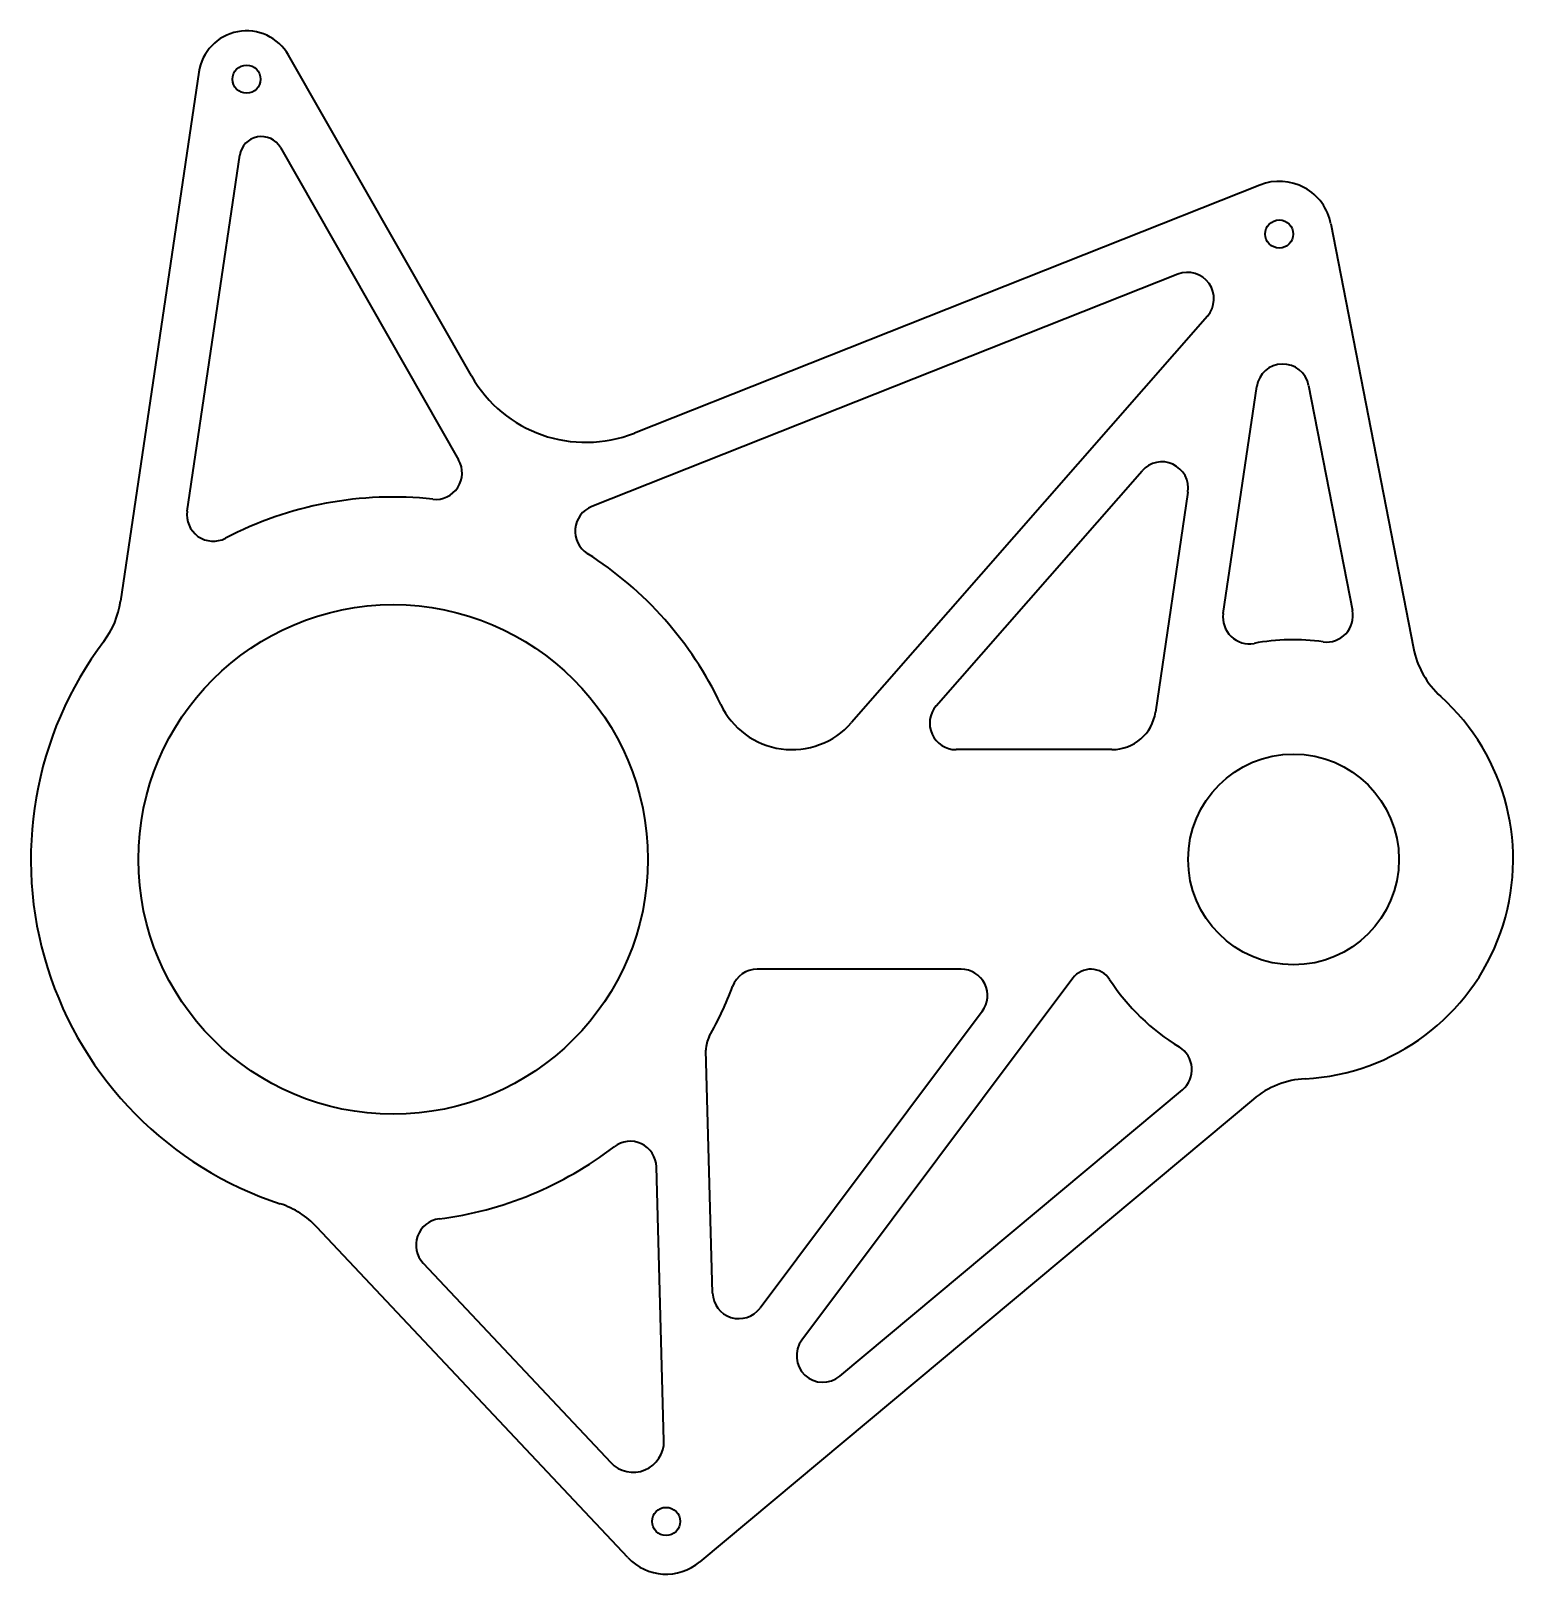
# Model space of a CAD drawing. Extents: x 128 to 297, y 64 to 239.
import ezdxf

# ---------------------------------------------------------------- set-up
doc = ezdxf.new("R2010")
doc.units = 0

msp = doc.modelspace()

# ---------------------------------------------------------------- linework, layer by layer
at = {"color": 7, "lineweight": 35}
for p, q in [((178.253616, 200.047272), (157.44014, 236.538864)), ((147.22171, 234.618011), (138.319626, 174.379715)), ((145.904099, 184.660507), (151.887299, 225.147461)), ((156.532043, 226.020569), (176.808807, 190.469986)), ((268.015656, 221.765305), (196.811676, 193.534851)), ((276.116486, 217.334045), (285.514191, 169.051865)), ((258.686615, 211.612213), (191.954895, 185.154892)), ((262.049469, 206.84726), (221.531158, 160.567169)), ((263.854858, 172.980942), (267.66687, 198.8284)), ((273.579498, 198.963852), (278.571198, 173.3181)), ((231.176804, 162.475845), (254.606354, 189.237137)), ((259.831421, 186.823273), (256.136566, 161.770172)), ((251.190079, 157.499695), (233.433975, 157.499695)), ((234.012909, 132.499695), (210.804443, 132.499695)), ((246.738449, 131.477554), (215.885834, 90.28215)), ((236.414154, 127.701332), (211.121216, 93.92939)), ((205.721115, 95.645721), (204.964844, 123.292297)), ((267.291443, 117.720634), (204.278442, 65.041855)), ((220.211243, 86.182144), (259.212585, 118.787201)), ((200.178711, 78.835373), (199.326202, 110.000183)), ((196.059921, 65.534019), (160.670517, 103.153656)), ((172.769028, 99.049423), (194.130737, 76.341515))]:
    msp.add_line(p, q, dxfattribs=at)
for centre, radius in [((152.662628, 233.813934), 1.6), ((270.22702, 216.187683), 1.6), ((169.357941, 144.999695), 29), ((271.857941, 144.999695), 12), ((200.430115, 69.645157), 1.6)]:
    msp.add_circle(centre, radius, dxfattribs=at)
for centre, radius, start, end in [((152.662628, 233.813934), 5.5, 29.699015, 171.593449), ((154.360443, 224.781967), 2.5, 29.698861, 171.593613), ((270.22702, 216.187683), 6, 11.014595, 111.626997), ((259.792297, 208.82341), 3, 318.798028, 111.626997), ((270.634766, 198.390686), 3, 11.014401, 171.610429), ((191.283234, 207.478882), 15, 209.69886, 291.626992), ((174.202881, 188.983658), 3, 263.71425, 29.698861), ((256.863525, 187.260986), 3, 351.610432, 138.79779), ((169.357941, 144.999695), 41.25, 83.71405, 117.578401), ((148.871872, 184.221924), 3, 171.593613, 297.578648), ((193.060577, 182.366089), 3, 111.626997, 237.61204), ((169.357941, 144.999695), 41.25, 25.323247, 57.611778), ((128.427063, 175.841644), 10, 323.00163, 351.59361), ((266.822754, 172.543243), 3, 171.610429, 280.360083), ((275.626465, 172.744934), 3, 262.265259, 11.014401), ((169.357941, 144.999695), 41.25, 143.001458, 251.842472), ((271.857941, 144.999695), 25, 82.265039, 100.359733), ((295.329987, 170.962418), 10, 191.014399, 227.884457), ((271.857941, 144.999695), 25, 273.02571, 47.884236), ((214.7686, 166.487793), 8.9881, 205.32344, 318.797796), ((233.433975, 160.499695), 3, 138.79779, 269.999997), ((251.190079, 162.499695), 5, 269.999997, 351.610432), ((210.804443, 129.499695), 3, 90.000003, 159.495135), ((234.012909, 129.499695), 3, 323.16925, 90.000003), ((248.780975, 129.947845), 2.551856, 33.11398, 143.169248), ((169.357941, 144.999695), 41.25, 330.744261, 339.495425), ((271.857941, 144.999695), 25, 213.114255, 238.644942), ((207.963715, 123.374329), 3, 150.744051, 181.566936), ((257.288422, 121.088844), 3, 309.89557, 58.644687), ((273.705353, 110.048485), 10, 93.025578, 129.895568), ((196.327332, 109.918152), 3, 1.566937, 127.551474), ((169.357941, 144.999695), 41.25, 277.265529, 307.551756), ((153.386841, 96.301788), 10, 43.250315, 71.8423), ((174.954132, 101.104988), 3, 97.265323, 223.25031), ((208.719986, 95.727753), 3, 181.566936, 323.16925), ((218.287079, 88.483795), 3, 143.169248, 309.89557), ((196.680023, 78.73967), 3.5, 223.25031, 1.566937), ((200.430115, 69.645157), 6, 223.250501, 309.89543)]:
    msp.add_arc(centre, radius, start, end, dxfattribs=at)

doc.saveas('drawing.dxf')
